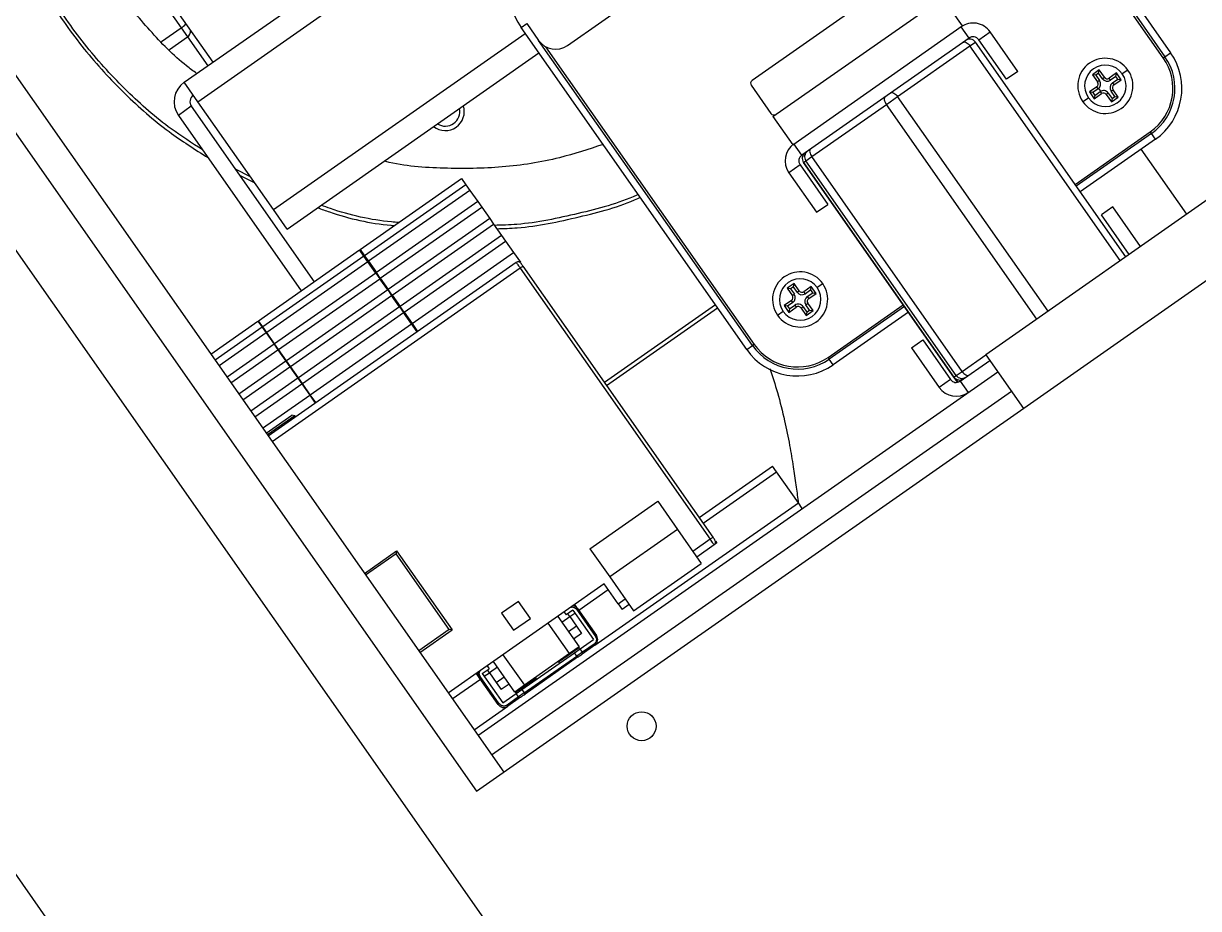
# Model space of a CAD drawing. Header units: millimetres. Extents: x 152904052 to 153933663, y 538271515 to 539240469.
# Drawn here: x 153333882.3 to 153334052.6, y 538933394 to 538933522.3 of the extents above; entities that cross this region are included whole.
import ezdxf

# ---------------------------------------------------------------- set-up
doc = ezdxf.new("R2010")
doc.units = ezdxf.units.MM
doc.layers.add('POWR', color=5, linetype='Continuous')

msp = doc.modelspace()

# ---------------------------------------------------------------- linework, layer by layer
at = {"layer": 'POWR', "color": 7}
for p, q in [((153333947.93, 538933410.96), (153334259.65, 538933629.23)), ((153334242.9, 538933629.1), (153334021.73, 538933474.24)), ((153333989.25, 538933335.03), (153333802.49, 538933601.75)), ((153333831.41, 538933585.73), (153333951.86, 538933413.71)), ((153333827.47, 538933582.98), (153333947.93, 538933410.96)), ((153333946.74, 538933305.26), (153333759.98, 538933571.98)), ((153334015.82, 538933564.71), (153334048.51, 538933518.01)), ((153334016.72, 538933561.68), (153334047.69, 538933517.44)), ((153334047.45, 538933517.27), (153334017.22, 538933560.43)), ((153333961.1, 538933519.07), (153334015.98, 538933557.5)), ((153333907.54, 538933510.92), (153333959.9, 538933547.59)), ((153333897.33, 538933532.73), (153333905.11, 538933521.62)), ((153333899.07, 538933531.82), (153333909.69, 538933516.64)), ((153334011.6, 538933530.63), (153333987.85, 538933513.99)), ((153333905.56, 538933513.75), (153333927.06, 538933528.8)), ((153333990.88, 538933508.79), (153334015.46, 538933526)), ((153334015.46, 538933526), (153334018.32, 538933521.9)), ((153333954.38, 538933521.69), (153333955.2, 538933522.26)), ((153333955.2, 538933522.26), (153333956.92, 538933519.8)), ((153333993.75, 538933504.69), (153334018.32, 538933521.9)), ((153333902.27, 538933519.63), (153333905.11, 538933521.62)), ((153333903.44, 538933518.5), (153333906.03, 538933520.31)), ((153333905.11, 538933521.62), (153333906.03, 538933520.31)), ((153333906.03, 538933520.31), (153333908.96, 538933516.13)), ((153333918.49, 538933495.27), (153333954.98, 538933520.83)), ((153333987.08, 538933475), (153333954.38, 538933521.69)), ((153334019.31, 538933520.15), (153334018.16, 538933521.79)), ((153334020.7, 538933519.9), (153334022.34, 538933521.05)), ((153334026.35, 538933515.32), (153334022.34, 538933521.05)), ((153333987.9, 538933475.57), (153333956.92, 538933519.8)), ((153333957.92, 538933518.9), (153333988.14, 538933475.74)), ((153334019.31, 538933520.15), (153333995.06, 538933503.17)), ((153334008.95, 538933511.68), (153334019.43, 538933519.01)), ((153334019.43, 538933519.01), (153334020.21, 538933519.56)), ((153334041.22, 538933487.89), (153334019.43, 538933519.01)), ((153334042.01, 538933488.43), (153334020.21, 538933519.56)), ((153334024.71, 538933514.17), (153334020.7, 538933519.9)), ((153333920.47, 538933492.45), (153333956.96, 538933518)), ((153334047.45, 538933517.27), (153334047.69, 538933517.44)), ((153334047.69, 538933517.44), (153334048.51, 538933518.01)), ((153334026.35, 538933515.32), (153334024.71, 538933514.17)), ((153334038.17, 538933515.53), (153334037.18, 538933514.84)), ((153334038.08, 538933515.04), (153334038.17, 538933515.53)), ((153334038.91, 538933514.47), (153334038.17, 538933515.53)), ((153334040.67, 538933515.09), (153334039.61, 538933514.34)), ((153334040.59, 538933514.6), (153334040.67, 538933515.09)), ((153334041.36, 538933514.11), (153334040.67, 538933515.09)), ((153334042.33, 538933515.51), (153334041.51, 538933514.94)), ((153333907.54, 538933510.92), (153333905.56, 538933513.75)), ((153334037.18, 538933514.84), (153334037.93, 538933513.78)), ((153334037.67, 538933514.76), (153334037.18, 538933514.84)), ((153334038.08, 538933515.04), (153334037.67, 538933514.76)), ((153334037.67, 538933514.76), (153334038.22, 538933513.98)), ((153334038.22, 538933513.98), (153334037.93, 538933513.78)), ((153334038.62, 538933514.26), (153334038.08, 538933515.04)), ((153334038.62, 538933514.26), (153334038.91, 538933514.47)), ((153334039.81, 538933514.06), (153334039.61, 538933514.34)), ((153334040.59, 538933514.6), (153334039.81, 538933514.06)), ((153334040.09, 538933513.65), (153334040.87, 538933514.19)), ((153334040.09, 538933513.65), (153334040.3, 538933513.36)), ((153334040.3, 538933513.36), (153334041.36, 538933514.11)), ((153334040.87, 538933514.19), (153334040.59, 538933514.6)), ((153334040.87, 538933514.19), (153334041.36, 538933514.11)), ((153333987.73, 538933513.3), (153333990.59, 538933509.2)), ((153334007.32, 538933510.53), (153334008.95, 538933511.68)), ((153334030.75, 538933480.55), (153334008.95, 538933511.68)), ((153334037.81, 538933513.08), (153334036.74, 538933512.34)), ((153334036.74, 538933512.34), (153334037.43, 538933511.35)), ((153334037.23, 538933512.25), (153334036.74, 538933512.34)), ((153334038.01, 538933512.79), (153334037.23, 538933512.25)), ((153334037.23, 538933512.25), (153334037.52, 538933511.84)), ((153334037.43, 538933511.35), (153334038.49, 538933512.1)), ((153334037.52, 538933511.84), (153334037.43, 538933511.35)), ((153334037.52, 538933511.84), (153334038.29, 538933512.39)), ((153334038.01, 538933512.79), (153334037.81, 538933513.08)), ((153334038.38, 538933512.44), (153334038.09, 538933512.86)), ((153334038.29, 538933512.39), (153334038.49, 538933512.1)), ((153334039.48, 538933512.18), (153334039.19, 538933511.98)), ((153334039.19, 538933511.98), (153334039.94, 538933510.91)), ((153334039.48, 538933512.18), (153334040.02, 538933511.4)), ((153334039.89, 538933512.46), (153334040.17, 538933512.66)), ((153334040.43, 538933511.69), (153334039.89, 538933512.46)), ((153334040.02, 538933511.4), (153334040.43, 538933511.69)), ((153334040.92, 538933511.6), (153334040.17, 538933512.66)), ((153334040.43, 538933511.69), (153334040.92, 538933511.6)), ((153333906.59, 538933510.26), (153333904.71, 538933508.94)), ((153333906.59, 538933510.26), (153333924.4, 538933484.83)), ((153333918.49, 538933495.27), (153333907.54, 538933510.92)), ((153333996.5, 538933502.96), (153334007.32, 538933510.53)), ((153334029.11, 538933479.4), (153334007.32, 538933510.53)), ((153334035.77, 538933510.93), (153334036.59, 538933511.5)), ((153334039.94, 538933510.91), (153334040.92, 538933511.6)), ((153334040.02, 538933511.4), (153334039.94, 538933510.91)), ((153333904.71, 538933508.94), (153333922.52, 538933483.51)), ((153333990.88, 538933508.79), (153333993.75, 538933504.69)), ((153334034.66, 538933498.92), (153334045.56, 538933506.54)), ((153334045.56, 538933506.54), (153334045.73, 538933506.3)), ((153334045.73, 538933506.3), (153334034.84, 538933498.67)), ((153334046.3, 538933505.48), (153334035.41, 538933497.85)), ((153334046.3, 538933505.48), (153334045.73, 538933506.3)), ((153333995.06, 538933503.17), (153333993.91, 538933504.81)), ((153334050.85, 538933494.63), (153334044.25, 538933504.05)), ((153333994.81, 538933501.78), (153333993.18, 538933500.63)), ((153333994.81, 538933501.78), (153333998.83, 538933496.04)), ((153333995.3, 538933502.12), (153333995.64, 538933502.36)), ((153333995.3, 538933502.12), (153334017.1, 538933470.99)), ((153334017.1, 538933470.99), (153333995.3, 538933502.12)), ((153333995.3, 538933502.12), (153333995.3, 538933502.12)), ((153333995.64, 538933502.36), (153333996.5, 538933502.96)), ((153334017.44, 538933471.23), (153333995.64, 538933502.36)), ((153334018.3, 538933471.83), (153333996.5, 538933502.96)), ((153333915.16, 538933500.03), (153333912.99, 538933501.13)), ((153333913.59, 538933500.26), (153333915.77, 538933499.16)), ((153333931.06, 538933489.49), (153333945.76, 538933499.78)), ((153333945.76, 538933499.78), (153333946.39, 538933498.89)), ((153333993.18, 538933500.63), (153333997.19, 538933494.9)), ((153333946.39, 538933498.89), (153333931.69, 538933488.6)), ((153333946.96, 538933498.07), (153333932.26, 538933487.78)), ((153333946.39, 538933498.89), (153333946.96, 538933498.07)), ((153333946.96, 538933498.07), (153333948.11, 538933496.44)), ((153333948.11, 538933496.44), (153333933.41, 538933486.14)), ((153333948.11, 538933496.44), (153333948.68, 538933495.62)), ((153333920.47, 538933492.45), (153333918.49, 538933495.27)), ((153333933.98, 538933485.32), (153333948.68, 538933495.62)), ((153333948.68, 538933495.62), (153333949.83, 538933493.98)), ((153333997.19, 538933494.9), (153333998.83, 538933496.04)), ((153334040.12, 538933495.66), (153334038.48, 538933494.51)), ((153334044.13, 538933489.92), (153334040.12, 538933495.66)), ((153333949.83, 538933493.98), (153333935.13, 538933483.68)), ((153333935.7, 538933482.86), (153333950.4, 538933493.16)), ((153333949.83, 538933493.98), (153333950.4, 538933493.16)), ((153333950.4, 538933493.16), (153333951.55, 538933491.52)), ((153334042.5, 538933488.78), (153334038.48, 538933494.51)), ((153333951.55, 538933491.52), (153333936.85, 538933481.23)), ((153333951.55, 538933491.52), (153333952.12, 538933490.7)), ((153333937.42, 538933480.41), (153333952.12, 538933490.7)), ((153333952.12, 538933490.7), (153333953.27, 538933489.06)), ((153333916.32, 538933479.16), (153333930.98, 538933489.43)), ((153333931.6, 538933488.54), (153333916.94, 538933478.27)), ((153333931.6, 538933488.54), (153333930.98, 538933489.43)), ((153333931.06, 538933489.49), (153333931.69, 538933488.6)), ((153333932.18, 538933487.72), (153333931.6, 538933488.54)), ((153333931.69, 538933488.6), (153333932.26, 538933487.78)), ((153333938.57, 538933478.77), (153333953.27, 538933489.06)), ((153333953.27, 538933489.06), (153333954.27, 538933487.64)), ((153333932.18, 538933487.72), (153333917.52, 538933477.45)), ((153333953.67, 538933487.62), (153333917.73, 538933462.45)), ((153333954.25, 538933486.8), (153333918.3, 538933461.63)), ((153333933.33, 538933486.08), (153333932.18, 538933487.72)), ((153333932.26, 538933487.78), (153333933.41, 538933486.14)), ((153333933.98, 538933485.32), (153333933.41, 538933486.14)), ((153333954.25, 538933486.8), (153333981.78, 538933447.48)), ((153333954.65, 538933487.09), (153333982.19, 538933447.77)), ((153333933.33, 538933486.08), (153333918.66, 538933475.82)), ((153333919.24, 538933475), (153333933.9, 538933485.26)), ((153333933.33, 538933486.08), (153333933.9, 538933485.26)), ((153333935.05, 538933483.63), (153333933.9, 538933485.26)), ((153333933.98, 538933485.32), (153333935.13, 538933483.68)), ((153333993.93, 538933484.56), (153333992.95, 538933483.87)), ((153333993.85, 538933484.07), (153333993.93, 538933484.56)), ((153333994.68, 538933483.49), (153333993.93, 538933484.56)), ((153333998.09, 538933484.54), (153333997.27, 538933483.97)), ((153333935.05, 538933483.63), (153333920.38, 538933473.36)), ((153333920.96, 538933472.54), (153333935.62, 538933482.81)), ((153333935.05, 538933483.63), (153333935.62, 538933482.81)), ((153333935.7, 538933482.86), (153333935.13, 538933483.68)), ((153333936.77, 538933481.17), (153333935.62, 538933482.81)), ((153333935.7, 538933482.86), (153333936.85, 538933481.23)), ((153333992.95, 538933483.87), (153333993.69, 538933482.8)), ((153333993.44, 538933483.78), (153333992.95, 538933483.87)), ((153333993.85, 538933484.07), (153333993.44, 538933483.78)), ((153333993.44, 538933483.78), (153333993.98, 538933483.01)), ((153333993.98, 538933483.01), (153333993.69, 538933482.8)), ((153333994.39, 538933483.29), (153333993.85, 538933484.07)), ((153333994.39, 538933483.29), (153333994.68, 538933483.49)), ((153333996.44, 538933484.12), (153333995.37, 538933483.37)), ((153333995.58, 538933483.08), (153333995.37, 538933483.37)), ((153333996.35, 538933483.63), (153333995.58, 538933483.08)), ((153333995.86, 538933482.67), (153333996.64, 538933483.22)), ((153333996.06, 538933482.39), (153333997.13, 538933483.13)), ((153333996.35, 538933483.63), (153333996.44, 538933484.12)), ((153333996.64, 538933483.22), (153333996.35, 538933483.63)), ((153333997.13, 538933483.13), (153333996.44, 538933484.12)), ((153333996.64, 538933483.22), (153333997.13, 538933483.13)), ((153333936.77, 538933481.17), (153333922.1, 538933470.9)), ((153333936.77, 538933481.17), (153333937.34, 538933480.35)), ((153333937.42, 538933480.41), (153333936.85, 538933481.23)), ((153333982.55, 538933481.46), (153333966.47, 538933470.21)), ((153333966.76, 538933469.8), (153333982.83, 538933481.05)), ((153333993.57, 538933482.11), (153333992.51, 538933481.36)), ((153333992.51, 538933481.36), (153333993.2, 538933480.38)), ((153333993, 538933481.28), (153333992.51, 538933481.36)), ((153333993.77, 538933481.82), (153333993, 538933481.28)), ((153333993, 538933481.28), (153333993.28, 538933480.87)), ((153333993.2, 538933480.38), (153333994.26, 538933481.13)), ((153333993.28, 538933480.87), (153333994.06, 538933481.41)), ((153333993.77, 538933481.82), (153333993.57, 538933482.11)), ((153333994.06, 538933481.41), (153333994.26, 538933481.13)), ((153333995.24, 538933481.2), (153333994.96, 538933481)), ((153333994.96, 538933481), (153333995.7, 538933479.94)), ((153333995.24, 538933481.2), (153333995.79, 538933480.43)), ((153333995.65, 538933481.49), (153333995.94, 538933481.69)), ((153333996.2, 538933480.71), (153333995.65, 538933481.49)), ((153333995.86, 538933482.67), (153333996.06, 538933482.39)), ((153333996.69, 538933480.63), (153333995.94, 538933481.69)), ((153333998.87, 538933473.85), (153334009.76, 538933481.48)), ((153334009.93, 538933481.23), (153333999.04, 538933473.61)), ((153333922.68, 538933470.08), (153333937.34, 538933480.35)), ((153333938.49, 538933478.71), (153333937.34, 538933480.35)), ((153333937.42, 538933480.41), (153333938.57, 538933478.77)), ((153333991.54, 538933479.95), (153333992.36, 538933480.53)), ((153333993.28, 538933480.87), (153333993.2, 538933480.38)), ((153333995.7, 538933479.94), (153333996.69, 538933480.63)), ((153333995.79, 538933480.43), (153333995.7, 538933479.94)), ((153333995.79, 538933480.43), (153333996.2, 538933480.71)), ((153333996.2, 538933480.71), (153333996.69, 538933480.63)), ((153334010.5, 538933480.41), (153333999.61, 538933472.79)), ((153333909.41, 538933474.33), (153333916.24, 538933479.11)), ((153333916.86, 538933478.22), (153333910.04, 538933473.44)), ((153333916.24, 538933479.11), (153333916.86, 538933478.22)), ((153333916.94, 538933478.27), (153333916.32, 538933479.16)), ((153333916.86, 538933478.22), (153333917.43, 538933477.4)), ((153333917.52, 538933477.45), (153333916.94, 538933478.27)), ((153333923.82, 538933468.44), (153333938.49, 538933478.71)), ((153333939.3, 538933477.55), (153333938.49, 538933478.71)), ((153333938.57, 538933478.77), (153333939.38, 538933477.61)), ((153333917.43, 538933477.4), (153333910.61, 538933472.62)), ((153333917.43, 538933477.4), (153333918.58, 538933475.76)), ((153333918.66, 538933475.82), (153333917.52, 538933477.45)), ((153334010.96, 538933475.24), (153334012.6, 538933476.38)), ((153334012.6, 538933476.38), (153334016.61, 538933470.65)), ((153333918.58, 538933475.76), (153333911.76, 538933470.98)), ((153333912.33, 538933470.16), (153333919.15, 538933474.94)), ((153333918.58, 538933475.76), (153333919.15, 538933474.94)), ((153333919.24, 538933475), (153333918.66, 538933475.82)), ((153333919.15, 538933474.94), (153333920.3, 538933473.3)), ((153333920.38, 538933473.36), (153333919.24, 538933475)), ((153333987.08, 538933475), (153333987.9, 538933475.57)), ((153333988.14, 538933475.74), (153333987.9, 538933475.57)), ((153334010.96, 538933475.24), (153334014.97, 538933469.5)), ((153334018.3, 538933471.83), (153334021.73, 538933474.24)), ((153334021.73, 538933474.24), (153334027.18, 538933466.45)), ((153333920.3, 538933473.3), (153333913.48, 538933468.52)), ((153333920.3, 538933473.3), (153333920.87, 538933472.48)), ((153333920.96, 538933472.54), (153333920.38, 538933473.36)), ((153333922.1, 538933470.9), (153333920.96, 538933472.54)), ((153333998.87, 538933473.85), (153333999.04, 538933473.61)), ((153333999.61, 538933472.79), (153333999.04, 538933473.61)), ((153334018, 538933470.4), (153334022.3, 538933473.42)), ((153333914.05, 538933467.7), (153333920.87, 538933472.48)), ((153333922.02, 538933470.84), (153333915.2, 538933466.07)), ((153333920.87, 538933472.48), (153333922.02, 538933470.84)), ((153333922.02, 538933470.84), (153333922.6, 538933470.02)), ((153333922.68, 538933470.08), (153333922.1, 538933470.9)), ((153333948.13, 538933419.04), (153334023.45, 538933471.78)), ((153334017.1, 538933470.99), (153334017.44, 538933471.23)), ((153334017.1, 538933470.99), (153334017.63, 538933470.24)), ((153334017.1, 538933470.99), (153334017.1, 538933470.99)), ((153334017.63, 538933470.24), (153334017.12, 538933470.96)), ((153334017.44, 538933471.23), (153334018.3, 538933471.83)), ((153333915.77, 538933465.25), (153333922.6, 538933470.02)), ((153333922.6, 538933470.02), (153333923.74, 538933468.39)), ((153333923.82, 538933468.44), (153333922.68, 538933470.08)), ((153334016.61, 538933470.65), (153334014.97, 538933469.5)), ((153334017.72, 538933470.27), (153334017.42, 538933470.7)), ((153334018, 538933470.4), (153334019.15, 538933468.77)), ((153333916.92, 538933463.61), (153333923.74, 538933468.39)), ((153333923.74, 538933468.39), (153333924.55, 538933467.23)), ((153333924.63, 538933467.29), (153333923.82, 538933468.44)), ((153333950.11, 538933416.21), (153334025.43, 538933468.95)), ((153333917.44, 538933462.86), (153333921.17, 538933465.47)), ((153333921.59, 538933465.4), (153333917.62, 538933462.62)), ((153333921.59, 538933465.4), (153333921.17, 538933465.47)), ((153333921.7, 538933465.23), (153333921.59, 538933465.4)), ((153333980.18, 538933450.63), (153333990.83, 538933458.09)), ((153333980.75, 538933449.82), (153333991.4, 538933457.27)), ((153333991.4, 538933457.27), (153333990.83, 538933458.09)), ((153333994.56, 538933452.77), (153333991.4, 538933457.27)), ((153333964.36, 538933446.12), (153333974.19, 538933453)), ((153333965.07, 538933432.12), (153333994.56, 538933452.77)), ((153333974.19, 538933453), (153333977.05, 538933448.91)), ((153333995.13, 538933451.95), (153333994.56, 538933452.77)), ((153333977.05, 538933448.91), (153333967.22, 538933442.02)), ((153333977.05, 538933448.91), (153333980.5, 538933443.99)), ((153333981.78, 538933447.48), (153333979.28, 538933445.73)), ((153333982.76, 538933446.95), (153333982.35, 538933446.66)), ((153333982.57, 538933447.21), (153333982.76, 538933446.95)), ((153333931.68, 538933442.53), (153333936.34, 538933445.8)), ((153333936.27, 538933445.38), (153333931.85, 538933442.29)), ((153333936.34, 538933445.8), (153333936.27, 538933445.38)), ((153333943.95, 538933434.4), (153333936.27, 538933445.38)), ((153333936.34, 538933445.8), (153333944.37, 538933434.33)), ((153333964.36, 538933446.12), (153333967.22, 538933442.02)), ((153333982.35, 538933446.66), (153333979.85, 538933444.91)), ((153333970.67, 538933437.11), (153333980.5, 538933443.99)), ((153333967.22, 538933442.02), (153333970.67, 538933437.11)), ((153333966.43, 538933441.01), (153333943.83, 538933425.18)), ((153333962.73, 538933437.2), (153333967, 538933440.19)), ((153333968.44, 538933438.14), (153333966.43, 538933441.01)), ((153333954.02, 538933438.48), (153333951.56, 538933436.76)), ((153333955.74, 538933436.02), (153333954.02, 538933438.48)), ((153333968.44, 538933438.14), (153333969.45, 538933438.85)), ((153333951.56, 538933436.76), (153333953.28, 538933434.3)), ((153333960.6, 538933436.93), (153333960.89, 538933436.52)), ((153333961.87, 538933437.2), (153333960.89, 538933436.52)), ((153333961.42, 538933436.28), (153333962.16, 538933436.79)), ((153333961.87, 538933437.2), (153333964.85, 538933432.94)), ((153333962.56, 538933437.45), (153333962.16, 538933438.02)), ((153333962.4, 538933437.33), (153333962.56, 538933437.44)), ((153333962.4, 538933437.33), (153333965.15, 538933433.4)), ((153333962.56, 538933437.44), (153333965.31, 538933433.51)), ((153333968.44, 538933438.14), (153333969.01, 538933437.32)), ((153333970.02, 538933438.03), (153333969.01, 538933437.32)), ((153333953.28, 538933434.3), (153333955.74, 538933436.02)), ((153333961.4, 538933430.9), (153333958.31, 538933435.32)), ((153333959.7, 538933436.29), (153333962.8, 538933431.87)), ((153333960.27, 538933435.48), (153333961.42, 538933436.28)), ((153333961.42, 538933436.28), (153333961.13, 538933436.69)), ((153333961.42, 538933436.28), (153333962.4, 538933434.89)), ((153333943.95, 538933434.4), (153333939.54, 538933431.31)), ((153333939.71, 538933431.06), (153333944.37, 538933434.33)), ((153333944.37, 538933434.33), (153333943.95, 538933434.4)), ((153333962.4, 538933434.89), (153333961.25, 538933434.08)), ((153333963.14, 538933433.82), (153333961.99, 538933433.02)), ((153333962.4, 538933434.89), (153333963.14, 538933433.82)), ((153333965.31, 538933433.51), (153333965.15, 538933433.4)), ((153333962.81, 538933431.76), (153333959.82, 538933429.67)), ((153333962.8, 538933431.87), (153333961.4, 538933430.9)), ((153333962.93, 538933431.6), (153333962.81, 538933431.76)), ((153333962.93, 538933431.6), (153333964.85, 538933432.94)), ((153333965.07, 538933432.12), (153333963.22, 538933430.83)), ((153333964.95, 538933432.28), (153333963.27, 538933431.11)), ((153333964.95, 538933432.28), (153333965.07, 538933432.12)), ((153333951.75, 538933430.73), (153333954.85, 538933426.31)), ((153333954.49, 538933425.69), (153333962.11, 538933431.02)), ((153333954.84, 538933425.2), (153333962.45, 538933430.53)), ((153333961.4, 538933430.9), (153333954.85, 538933426.31)), ((153333962.57, 538933430.37), (153333954.95, 538933425.03)), ((153333962.11, 538933431.02), (153333962.93, 538933431.6)), ((153333962.45, 538933430.53), (153333962.11, 538933431.02)), ((153333963.27, 538933431.11), (153333962.45, 538933430.53)), ((153333962.45, 538933430.53), (153333962.57, 538933430.37)), ((153333963.27, 538933431.11), (153333962.93, 538933431.6)), ((153333948.76, 538933428.03), (153333949.75, 538933428.72)), ((153333949.46, 538933429.13), (153333949.75, 538933428.72)), ((153333949.79, 538933428.13), (153333949.5, 538933428.54)), ((153333950.94, 538933428.94), (153333949.79, 538933428.13)), ((153333953.46, 538933425.33), (153333950.36, 538933429.76)), ((153333959.77, 538933429.75), (153333959.94, 538933429.5)), ((153333944.4, 538933424.36), (153333948.48, 538933427.22)), ((153333948.3, 538933427.46), (153333947.9, 538933428.04)), ((153333948.31, 538933427.46), (153333948.47, 538933427.58)), ((153333951.06, 538933423.53), (153333948.31, 538933427.46)), ((153333951.22, 538933423.64), (153333948.47, 538933427.58)), ((153333948.76, 538933428.03), (153333951.75, 538933423.77)), ((153333949.05, 538933427.62), (153333949.79, 538933428.13)), ((153333949.79, 538933428.13), (153333950.76, 538933426.74)), ((153333950.76, 538933426.74), (153333951.91, 538933427.54)), ((153333950.76, 538933426.74), (153333951.51, 538933425.68)), ((153333956.55, 538933427.37), (153333953.56, 538933425.28)), ((153333956.66, 538933427.21), (153333956.49, 538933427.45)), ((153333952.66, 538933426.48), (153333951.51, 538933425.68)), ((153333951.75, 538933423.77), (153333953.67, 538933425.12)), ((153333954.85, 538933426.31), (153333953.46, 538933425.33)), ((153333953.56, 538933425.28), (153333953.67, 538933425.12)), ((153333953.67, 538933425.12), (153333954.49, 538933425.69)), ((153333954.02, 538933424.62), (153333953.67, 538933425.12)), ((153333954.84, 538933425.2), (153333954.02, 538933424.62)), ((153333954.49, 538933425.69), (153333954.84, 538933425.2)), ((153333954.95, 538933425.03), (153333954.84, 538933425.2)), ((153333947.56, 538933419.86), (153333952.45, 538933423.28)), ((153333951.22, 538933423.64), (153333951.06, 538933423.53)), ((153333954.02, 538933424.62), (153333952.34, 538933423.45)), ((153333952.45, 538933423.28), (153333952.34, 538933423.45)), ((153333954.29, 538933424.57), (153333952.45, 538933423.28))]:
    msp.add_line(p, q, dxfattribs=at)
at = {"layer": 'POWR', "color": 7, "flags": 128}
for points in [[(153334018.43, 538933519.53), (153334018.52, 538933519.57), (153334018.63, 538933519.58), (153334018.76, 538933519.56), (153334018.9, 538933519.5), (153334019.04, 538933519.42), (153334019.18, 538933519.3), (153334019.31, 538933519.17), (153334019.43, 538933519.01)], [(153334007.95, 538933512.2), (153334008.05, 538933512.24), (153334008.16, 538933512.25), (153334008.29, 538933512.23), (153334008.42, 538933512.17), (153334008.56, 538933512.08), (153334008.7, 538933511.97), (153334008.83, 538933511.83), (153334008.95, 538933511.68)], [(153334007.13, 538933511.62), (153334007.07, 538933511.55), (153334007.03, 538933511.46), (153334007.01, 538933511.33), (153334007.02, 538933511.19), (153334007.06, 538933511.03), (153334007.13, 538933510.87), (153334007.21, 538933510.7), (153334007.32, 538933510.53)], [(153333996.32, 538933504.05), (153333996.25, 538933503.98), (153333996.21, 538933503.88), (153333996.2, 538933503.76), (153333996.21, 538933503.62), (153333996.25, 538933503.46), (153333996.31, 538933503.29), (153333996.4, 538933503.12), (153333996.5, 538933502.96)], [(153334018.3, 538933471.83), (153334018.42, 538933471.68), (153334018.55, 538933471.54), (153334018.68, 538933471.42), (153334018.82, 538933471.33), (153334018.95, 538933471.27), (153334019.07, 538933471.24), (153334019.17, 538933471.25), (153334019.26, 538933471.29)]]:
    msp.add_lwpolyline(points, dxfattribs=at)
at = {"layer": 'POWR', "color": 7}
msp.add_circle((153333971.85, 538933420.38), 2.1, dxfattribs=at)
for centre, radius, start, end in [((153333961.75, 538933526.85), 9, 125, 215), ((153333902.74, 538933525.22), 4.31, 303.4063, 315.421), ((153334019.88, 538933519.33), 3, 35, 125), ((153333905.46, 538933521.15), 1.01, 303.9489, 6.0448), ((153334019.88, 538933519.33), 1, 35, 125), ((153333959.38, 538933521.52), 3, 215, 305), ((153334019.39, 538933518.99), 1, 35, 125), ((153334039.05, 538933513.22), 4, 35, 215), ((153334041.14, 538933512.85), 7.7, 305, 35), ((153334041.14, 538933512.85), 8, 305, 35), ((153334041.14, 538933512.85), 9, 305, 35), ((153334039.05, 538933513.22), 4, 215, 35), ((153334039.05, 538933513.22), 3, 35, 215), ((153333907.54, 538933510.92), 3.45, 125, 215), ((153333988.14, 538933513.58), 0.5, 125, 215), ((153334039.05, 538933513.22), 3, 215, 35), ((153334037.52, 538933513.49), 0.5, 305, 35), ((153334037.52, 538933513.49), 0.851, 305, 35), ((153334039.32, 538933514.75), 0.851, 215, 305), ((153334039.32, 538933514.75), 0.5, 215, 305), ((153334040.58, 538933512.95), 0.851, 125, 215), ((153334040.58, 538933512.95), 0.5, 125, 215), ((153333907.54, 538933510.92), 1.15, 125, 215), ((153334038.78, 538933511.69), 0.851, 35, 125), ((153334038.78, 538933511.69), 0.5, 35, 125), ((153333943.4, 538933509.48), 2.75, 231.9124, 18.0876), ((153333943.4, 538933509.48), 2.1, 305, 12.6073), ((153333991, 538933509.49), 0.5, 215, 305), ((153333943.4, 538933509.48), 2.1, 237.3927, 305), ((153333995.63, 538933502.35), 3, 125, 215), ((153333995.63, 538933502.35), 1, 125, 215), ((153333996.12, 538933502.69), 1, 125, 215), ((153333996.12, 538933502.7), 1, 125.0109, 215.0109), ((153333996.46, 538933502.93), 1, 125.0109, 215.0109), ((153333994.82, 538933482.25), 4, 35, 215), ((153333994.82, 538933482.25), 4, 215, 35), ((153333994.82, 538933482.25), 3, 35, 215), ((153333994.82, 538933482.25), 3, 215, 35), ((153333993.28, 538933482.52), 0.5, 305, 35), ((153333993.28, 538933482.52), 0.851, 305, 35), ((153333995.09, 538933483.78), 0.851, 215, 305), ((153333995.09, 538933483.78), 0.5, 215, 305), ((153333994.55, 538933480.72), 0.851, 35, 125), ((153333994.55, 538933480.72), 0.5, 35, 125), ((153333996.35, 538933481.98), 0.851, 125, 215), ((153333996.35, 538933481.98), 0.5, 125, 215), ((153333994.45, 538933480.16), 9, 215, 305), ((153333994.45, 538933480.16), 8, 215, 305), ((153333994.45, 538933480.16), 7.7, 215, 305), ((153334017.92, 538933471.57), 1, 215, 305), ((153334017.92, 538933471.57), 1, 214.9891, 304.9891), ((153334018.26, 538933471.8), 1, 214.9891, 304.9891), ((153334017.43, 538933471.22), 3, 215, 305), ((153334017.43, 538933471.22), 1, 215, 305), ((153333961.74, 538933436.87), 1, 35, 79.427), ((153333964.49, 538933432.94), 1, 305, 35), ((153333963.11, 538933430.99), 0.2, 305, 35), ((153333949.13, 538933428.04), 1, 170.573, 215), ((153333951.88, 538933424.1), 1, 215, 305), ((153333954.18, 538933424.74), 0.2, 215, 305)]:
    msp.add_arc(centre, radius, start, end, dxfattribs=at)
for points, knots in [([(153333875.63, 538933562.67), (153333875.6, 538933561.95), (153333875.44, 538933558.2), (153333876.3, 538933551.4), (153333878.28, 538933542.46), (153333881.49, 538933533.86), (153333885.73, 538933525.81), (153333890.88, 538933518.49), (153333896.78, 538933512.05), (153333902.81, 538933506.76), (153333907.09, 538933504.03), (153333909, 538933502.81)], [0, 0, 0, 0, 0.030131, 0.157165, 0.285275, 0.413386, 0.54042, 0.665356, 0.787271, 0.905377, 1, 1, 1, 1]), ([(153333908.21, 538933503.94), (153333906.68, 538933504.93), (153333902.78, 538933507.42), (153333897.13, 538933512.41), (153333891.27, 538933518.8), (153333886.16, 538933526.07), (153333881.95, 538933534.06), (153333878.75, 538933542.6), (153333876.8, 538933551.48), (153333875.95, 538933558.01), (153333876.09, 538933561.5), (153333876.11, 538933561.99)], [0, 0, 0, 0, 0.078951, 0.200388, 0.325741, 0.454201, 0.584818, 0.716542, 0.848265, 0.978883, 1, 1, 1, 1]), ([(153333907.36, 538933515.01), (153333906.86, 538933515.37), (153333904.39, 538933517.2), (153333900.5, 538933521.22), (153333895.72, 538933527.04), (153333891.67, 538933533.64), (153333888.54, 538933540.28), (153333887.27, 538933544.85), (153333886.72, 538933546.84)], [0, 0, 0, 0, 0.047475, 0.239579, 0.431683, 0.632114, 0.839742, 1, 1, 1, 1]), ([(153333966.26, 538933504.73), (153333964.17, 538933504.03), (153333959.42, 538933502.46), (153333951.63, 538933501.27), (153333943.2, 538933501.16), (153333937.43, 538933501.56), (153333934.62, 538933502.29), (153333934.55, 538933502.31)], [0, 0, 0, 0, 0.205347, 0.466225, 0.729578, 0.992931, 1, 1, 1, 1]), ([(153333971.34, 538933497.46), (153333971.28, 538933497.43), (153333968.52, 538933496.17), (153333962.62, 538933494.65), (153333955.7, 538933493.14), (153333951.6, 538933493.02), (153333950.52, 538933492.99)], [0, 0, 0, 0, 0.010585, 0.425896, 0.848183, 1, 1, 1, 1]), ([(153333950.86, 538933492.51), (153333951.85, 538933492.54), (153333955.87, 538933492.66), (153333962.74, 538933494.16), (153333968.71, 538933495.7), (153333971.53, 538933497), (153333971.64, 538933497.05)], [0, 0, 0, 0, 0.138759, 0.564722, 0.983649, 1, 1, 1, 1]), ([(153333924.9, 538933495.55), (153333925.47, 538933495.34), (153333928.89, 538933494.09), (153333932.66, 538933493.23), (153333935.85, 538933492.97), (153333936.02, 538933492.96)], [0, 0, 0, 0, 0.1599268, 0.9556562, 1, 1, 1, 1]), ([(153333936.65, 538933493.4), (153333936.3, 538933493.43), (153333932.94, 538933493.7), (153333929.13, 538933494.54), (153333925.85, 538933495.74), (153333925.4, 538933495.9)], [0, 0, 0, 0, 0.092851, 0.875095, 1, 1, 1, 1]), ([(153333990.44, 538933472.25), (153333990.82, 538933471.09), (153333991.63, 538933468.58), (153333992.54, 538933464.85), (153333993.28, 538933461.26), (153333993.81, 538933458.15), (153333994.2, 538933455.45), (153333994.44, 538933453.67), (153333994.55, 538933452.77), (153333994.56, 538933452.66)], [0, 0, 0, 0, 0.181096, 0.390589, 0.572408, 0.729693, 0.863626, 0.983614, 1, 1, 1, 1]), ([(153333961.65, 538933437.66), (153333961.67, 538933437.66), (153333961.75, 538933437.68), (153333961.88, 538933437.66), (153333962.04, 538933437.62), (153333962.23, 538933437.52), (153333962.33, 538933437.4), (153333962.4, 538933437.33)], [0, 0, 0, 0, 0.079501, 0.269515, 0.460167, 0.650181, 1, 1, 1, 1]), ([(153333965.15, 538933433.4), (153333965.2, 538933433.31), (153333965.27, 538933433.17), (153333965.3, 538933432.96), (153333965.29, 538933432.8), (153333965.24, 538933432.64), (153333965.15, 538933432.45), (153333965.03, 538933432.35), (153333964.95, 538933432.28)], [0, 0, 0, 0, 0.239443, 0.36994, 0.5, 0.630497, 0.760557, 1, 1, 1, 1]), ([(153333962.57, 538933430.37), (153333962.65, 538933430.43), (153333962.78, 538933430.51), (153333962.93, 538933430.62), (153333963.04, 538933430.69), (153333963.12, 538933430.75), (153333963.2, 538933430.81), (153333963.21, 538933430.82), (153333963.22, 538933430.83)], [0, 0, 0, 0, 0.239443, 0.36994, 0.5, 0.630497, 0.760557, 1, 1, 1, 1]), ([(153333948.47, 538933427.58), (153333948.42, 538933427.67), (153333948.35, 538933427.8), (153333948.32, 538933428.01), (153333948.33, 538933428.17), (153333948.36, 538933428.3), (153333948.4, 538933428.37), (153333948.41, 538933428.39)], [0, 0, 0, 0, 0.349844, 0.54051, 0.730538, 0.921204, 1, 1, 1, 1]), ([(153333954.29, 538933424.57), (153333954.3, 538933424.58), (153333954.32, 538933424.59), (153333954.4, 538933424.65), (153333954.48, 538933424.71), (153333954.59, 538933424.78), (153333954.74, 538933424.89), (153333954.87, 538933424.98), (153333954.95, 538933425.03)], [0, 0, 0, 0, 0.239443, 0.36994, 0.5, 0.630497, 0.760557, 1, 1, 1, 1]), ([(153333952.34, 538933423.45), (153333952.25, 538933423.4), (153333952.11, 538933423.32), (153333951.9, 538933423.3), (153333951.74, 538933423.31), (153333951.58, 538933423.36), (153333951.39, 538933423.45), (153333951.29, 538933423.57), (153333951.22, 538933423.64)], [0, 0, 0, 0, 0.239443, 0.36994, 0.5, 0.630497, 0.760557, 1, 1, 1, 1])]:
    msp.add_open_spline(points, degree=3, knots=knots, dxfattribs=at)
for points in [[(153333954.37, 538933487.5), (153333954.32, 538933487.55), (153333954.24, 538933487.64), (153333954.05, 538933487.71), (153333953.85, 538933487.71), (153333953.73, 538933487.65), (153333953.67, 538933487.62)], [(153333953.67, 538933487.62), (153333953.68, 538933487.61), (153333953.7, 538933487.58), (153333953.83, 538933487.39), (153333954.02, 538933487.12), (153333954.17, 538933486.91), (153333954.25, 538933486.8)], [(153333954.25, 538933486.8), (153333954.3, 538933486.84), (153333954.41, 538933486.91), (153333954.54, 538933487.01), (153333954.64, 538933487.07), (153333954.65, 538933487.08), (153333954.65, 538933487.09)], [(153333954.65, 538933487.09), (153333954.62, 538933487.14), (153333954.54, 538933487.25), (153333954.45, 538933487.38), (153333954.38, 538933487.48), (153333954.37, 538933487.49), (153333954.37, 538933487.5)], [(153333982.19, 538933447.77), (153333982.18, 538933447.76), (153333982.17, 538933447.75), (153333982.07, 538933447.69), (153333981.94, 538933447.59), (153333981.83, 538933447.52), (153333981.78, 538933447.48)], [(153333981.78, 538933447.48), (153333981.85, 538933447.37), (153333982, 538933447.16), (153333982.19, 538933446.89), (153333982.32, 538933446.7), (153333982.34, 538933446.67), (153333982.35, 538933446.66)], [(153333982.47, 538933447.36), (153333982.47, 538933447.36), (153333982.46, 538933447.38), (153333982.39, 538933447.47), (153333982.3, 538933447.61), (153333982.22, 538933447.71), (153333982.19, 538933447.77)], [(153333982.35, 538933446.66), (153333982.4, 538933446.71), (153333982.5, 538933446.79), (153333982.57, 538933446.98), (153333982.57, 538933447.18), (153333982.5, 538933447.3), (153333982.47, 538933447.36)]]:
    msp.add_open_spline(points, degree=3, dxfattribs=at)

doc.saveas('drawing.dxf')
